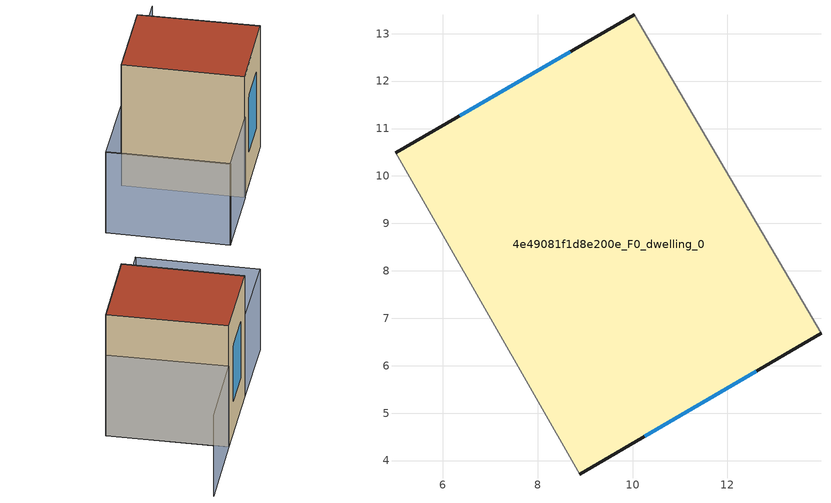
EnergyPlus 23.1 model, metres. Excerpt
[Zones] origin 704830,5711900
4e49081f1d8e200e_F0_dwelling_0
 floor ground (EU_floor_Construction): 13.97,6.69 10.04,13.4 5,10.49 8.89,3.71 z0
 wall outside (EU_wall_Construction): 5,10.49 10.04,13.4 / 13.97,6.69 8.89,3.71 z0:9
 wall adiabatic (EU_wall_Construction): 10.04,13.4 13.97,6.69 / 8.89,3.71 5,10.49 z0:9
 window (EU_Window_Construction): 6.36,11.27 8.69,12.62 / 12.61,5.89 10.25,4.51 z2.42:6.58
 roof outside (EU_roof_Construction): 10.04,13.4 13.97,6.69 8.89,3.71 5,10.49 z9
shading: 13.97,6.69 10.04,13.4 / 10.04,13.4 14.93,16.26 / 0.3,7.78 4.24,0.94 / 5,10.49 8.92,3.67 / 8.92,3.67 4.17,0.95 / 4.17,0.95 0.26,7.77 / 0.26,7.77 5,10.49 z0:6
[Building]
EU S2 Campaign: North Axis=0; Terrain=City; Solar Distribution=FullExterior
[Site:Location]
London: Latitude=51.5; Longitude=-0.5; Time Zone=0; Elevation=25
[SizingPeriod:WeatherFileDays]
AnnualSizingPeriod: Begin Month=1; Begin Day of Month=1; End Month=12; End Day of Month=31; Day of Week for Start Day=Monday; Use Weather File Daylight Saving Period=No; Use Weather File Rain and Snow Indicators=No
[MATERIAL]
EU_InternalMass_Material: Roughness=MediumRough; Thickness=0.1; Conductivity=1; Density=1800; Specific Heat=900; Thermal Absorptance=0.9; Solar Absorptance=0.7; Visible Absorptance=0.7
[MATERIAL:NOMASS] Roughness=MediumRough; Thermal Absorptance=0.9; Solar Absorptance=0.7; Visible Absorptance=0.7
Name | Thermal Resistance
EU_wall_NoMass | 0.735294
EU_roof_NoMass | 0.520833
EU_floor_NoMass | 1.81159
[WINDOWMATERIAL:SIMPLEGLAZINGSYSTEM]
EU_Window_SimpleGlazing: UFactor=3.92; Solar Heat Gain Coefficient=0.85; Visible Transmittance=0.85
[CONSTRUCTION]
EU_wall_Construction: EU_wall_NoMass
EU_roof_Construction: EU_roof_NoMass
EU_floor_Construction: EU_floor_NoMass
EU_InternalMass_Construction: EU_InternalMass_Material
EU_Window_Construction: EU_Window_SimpleGlazing
[ZONE]
4e49081f1d8e200e_F0_dwelling_0: Type=1; Multiplier=1; Ceiling Height=autocalculate; Volume=410.832; Floor Area=autocalculate; Part of Total Floor Area=Yes
[INTERNALMASS]
4e49081f1d8e200e_F0_dwelling_0_EU_InternalMass: Construction=EU_InternalMass_Construction; Zone or ZoneList=4e49081f1d8e200e_F0_dwelling_0; Surface Area=45.6483
[OTHEREQUIPMENT]
EU_Step8_InternalGain_4e49081f1d8e200e_F0_dwelling_0_f000: Fuel Type=Electricity; Zone or ZoneList or Space or SpaceList=4e49081f1d8e200e_F0_dwelling_0; Schedule=EU_Step8_GainSchedule_4e49081f1d8e200e_F0_dwelling_0_f000; Design Level Calculation Method=Watts/Area; Power per Zone Floor Area=1; Fraction Latent=0; Fraction Radiant=0; Fraction Lost=0; Carbon Dioxide Generation Rate=0; EndUse Subcategory=EU_Step8_InternalGains
[ZONEVENTILATION:DESIGNFLOWRATE]
EU_ConstantAir_4e49081f1d8e200e_F0_dwelling_0: Zone or ZoneList or Space or SpaceList=4e49081f1d8e200e_F0_dwelling_0; Schedule=EU_AlwaysOn; Design Flow Rate Calculation Method=AirChanges/Hour; Air Changes per Hour=0.48; Ventilation Type=Natural; Fan Pressure Rise=0; Fan Total Efficiency=1; Constant Term Coefficient=1; Temperature Term Coefficient=0; Velocity Term Coefficient=0; Velocity Squared Term Coefficient=0; Minimum Indoor Temperature=-100; Maximum Indoor Temperature=100; Delta Temperature=-100; Minimum Outdoor Temperature=-100; Maximum Outdoor Temperature=100; Maximum Wind Speed=40
[HVACTEMPLATE:THERMOSTAT]
EU_HeatOnly_4e49081f1d8e200e_F0_dwelling_0: Constant Heating Setpoint=20; Constant Cooling Setpoint=50
[HVACTEMPLATE:ZONE:IDEALLOADSAIRSYSTEM]
4e49081f1d8e200e_F0_dwelling_0: Template Thermostat=EU_HeatOnly_4e49081f1d8e200e_F0_dwelling_0; System Availability Schedule=EU_AlwaysOn; Maximum Heating Supply Air Temperature=50; Minimum Cooling Supply Air Temperature=13; Maximum Heating Supply Air Humidity Ratio=0.0156; Minimum Cooling Supply Air Humidity Ratio=0.0077; Heating Limit=NoLimit; Cooling Limit=NoLimit; Heating Availability Schedule=EU_AlwaysOn; Cooling Availability Schedule=EU_CoolingOff; Dehumidification Control Type=ConstantSensibleHeatRatio; Cooling Sensible Heat Ratio=0.7; Dehumidification Setpoint=60; Humidification Control Type=None; Humidification Setpoint=30; Outdoor Air Method=None; Outdoor Air Flow Rate per Person=0.00944; Outdoor Air Flow Rate per Zone Floor Area=0; Outdoor Air Flow Rate per Zone=0; Demand Controlled Ventilation Type=None; Outdoor Air Economizer Type=NoEconomizer; Heat Recovery Type=None; Sensible Heat Recovery Effectiveness=0.7; Latent Heat Recovery Effectiveness=0.65
[SIZING:ZONE]
4e49081f1d8e200e_F0_dwelling_0: Zone Cooling Design Supply Air Temperature Input Method=SupplyAirTemperature; Zone Cooling Design Supply Air Temperature=13; Zone Heating Design Supply Air Temperature Input Method=SupplyAirTemperature; Zone Heating Design Supply Air Temperature=50; Zone Cooling Design Supply Air Humidity Ratio=0.008; Zone Heating Design Supply Air Humidity Ratio=0.008; Cooling Design Air Flow Method=DesignDay; Cooling Design Air Flow Rate=0; Cooling Minimum Air Flow per Zone Floor Area=0.000762; Cooling Minimum Air Flow=0; Cooling Minimum Air Flow Fraction=0.2; Heating Design Air Flow Method=DesignDay; Heating Design Air Flow Rate=0; Heating Maximum Air Flow per Zone Floor Area=0.002032; Heating Maximum Air Flow=0.141576; Heating Maximum Air Flow Fraction=0.3; Account for Dedicated Outdoor Air System=No; Dedicated Outdoor Air System Control Strategy=NeutralSupplyAir; Dedicated Outdoor Air Low Setpoint Temperature for Design=autosize; Dedicated Outdoor Air High Setpoint Temperature for Design=autosize; Zone Load Sizing Method=Sensible Load Only No Latent Load; Zone Latent Cooling Design Supply Air Humidity Ratio Input Method=HumidityRatioDifference; Zone Cooling Design Supply Air Humidity Ratio Difference=0.005; Zone Latent Heating Design Supply Air Humidity Ratio Input Method=HumidityRatioDifference; Zone Humidification Design Supply Air Humidity Ratio Difference=0.005
[SCHEDULE:CONSTANT]
Name | Hourly Value
EU_AlwaysOn | 1
EU_CoolingOff | 0
[SCHEDULE:FILE]
EU_Step8_GainSchedule_4e49081f1d8e200e_F0_dwelling_0_f000: File=../../schedules/4e49081f1d8e200e/4e49081f1d8e200e_F0_dwelling_0_f000_gain.csv; Column Number=1; Rows to Skip at Top=0; Number of Hours of Data=8760; Column Separator=Comma; Interpolate to Timestep=No; Minutes per Item=60; Adjust Schedule for Daylight Savings=Yes
